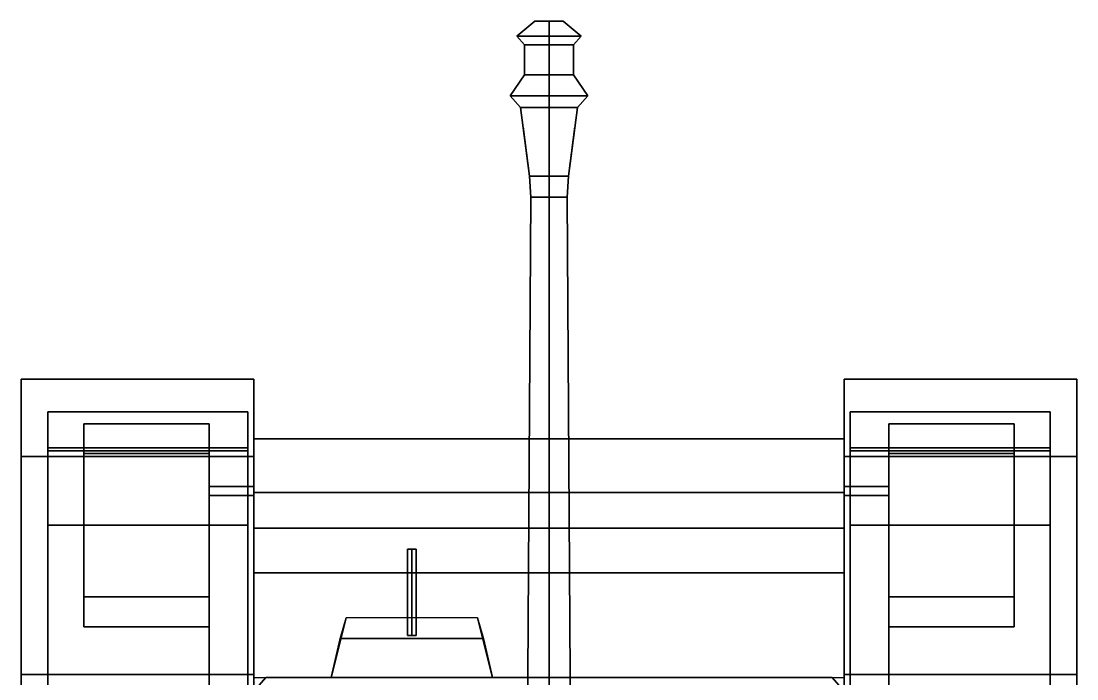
# Model space of a CAD drawing. Header units: millimetres. Extents: x -1.8 to 1.8, y -14.4 to 4.6.
# Drawn here: x -1.77 to 1.77, y 2.415 to 4.62 of the extents above; entities that cross this region are included whole.
import ezdxf

# ---------------------------------------------------------------- set-up
doc = ezdxf.new("R2010")
doc.units = ezdxf.units.MM
for name, color, linetype in [('gun', 1, 'Continuous'), ('mudguard', 4, 'Continuous'), ('tracks', 3, 'Continuous'), ('wheels', 2, 'Continuous')]:
    doc.layers.add(name, color=color, linetype=linetype)

msp = doc.modelspace()

# ---------------------------------------------------------------- linework, layer by layer
for points in [[(-0.99, 2.77, 0.44), (-0.99, 2.92, 1.27), (-0.99, 3.04, 1.24), (-0.99, 3.22, 0.93)], [(0.99, 3.22, 0.93), (0.99, 2.77, 0.44), (-0.99, 2.77, 0.44), (-0.99, 3.22, 0.93)], [(-0.99, 3.22, 0.93), (-0.99, 3.04, 1.24), (0.99, 3.04, 1.24), (0.99, 3.22, 0.93)], [(0.99, 3.04, 1.24), (0.99, 2.92, 1.27), (0.99, 2.77, 0.44), (0.99, 3.22, 0.93)], [(-0.99, 3.03, 0.86), (-0.99, 3.06, 0.75), (-1.14, 3.06, 0.75), (-1.14, 3.03, 0.86)], [(-1.14, 3.06, 0.75), (-1.14, 2.3, 0.59), (-1.14, 2.26, 0.74), (-1.14, 3.03, 0.86)], [(-0.99, 3.06, 0.75), (-0.99, 2.3, 0.59), (-1.14, 2.3, 0.59), (-1.14, 3.06, 0.75)], [(1.14, 3.03, 0.86), (1.14, 3.06, 0.75), (0.99, 3.06, 0.75), (0.99, 3.03, 0.86)], [(1.14, 3.06, 0.75), (1.14, 2.3, 0.59), (0.99, 2.3, 0.59), (0.99, 3.06, 0.75)], [(1.14, 2.26, 0.74), (1.14, 2.3, 0.59), (1.14, 3.06, 0.75), (1.14, 3.03, 0.86)], [(-1.14, 3.03, 0.86), (-1.14, 2.26, 0.74), (-0.99, 2.26, 0.74), (-0.99, 3.03, 0.86)], [(-0.99, 3.04, 1.24), (-0.99, 2.92, 1.27), (0.99, 2.92, 1.27), (0.99, 3.04, 1.24)], [(0.99, 3.03, 0.86), (0.99, 2.26, 0.74), (1.14, 2.26, 0.74), (1.14, 3.03, 0.86)], [(-0.99, -2.86, 0.44), (-0.99, -3.12, 1.27), (-0.99, 2.92, 1.27), (-0.99, 2.77, 0.44)], [(-0.99, 2.92, 1.27), (-0.99, -3.12, 1.27), (0.99, -3.12, 1.27), (0.99, 2.92, 1.27)], [(-0.99, 2.27, 1.27), (-0.99, 2.27, 1.34), (-0.99, 2.42, 1.34), (-0.99, 2.92, 1.27)], [(-0.99, 2.92, 1.27), (-0.99, 2.42, 1.34), (0.99, 2.42, 1.34), (0.99, 2.92, 1.27)], [(0.99, 2.92, 1.27), (0.99, -3.12, 1.27), (0.99, -2.86, 0.44), (0.99, 2.77, 0.44)], [(0.99, 2.42, 1.34), (0.99, 2.27, 1.34), (0.99, 2.27, 1.27), (0.99, 2.92, 1.27)], [(0.99, 2.77, 0.44), (0.99, -2.86, 0.44), (-0.99, -2.86, 0.44), (-0.99, 2.77, 0.44)], [(-0.73, 2.42, 1.34), (-0.73, 2.42, 1.71), (-0.7, 2.55, 1.67), (-0.68, 2.62, 1.31)], [(-0.68, 2.62, 1.31), (-0.7, 2.55, 1.67), (-0.22, 2.55, 1.67), (-0.24, 2.62, 1.31)], [(-0.22, 2.55, 1.67), (-0.19, 2.42, 1.71), (-0.19, 2.42, 1.34), (-0.24, 2.62, 1.31)], [(-0.7, 2.55, 1.67), (-0.73, 2.42, 1.71), (-0.19, 2.42, 1.71), (-0.22, 2.55, 1.67)], [(0.95, 2.42, 1.34), (1.49, 1.8, 1.05), (-1.49, 1.8, 1.05), (-0.95, 2.42, 1.34)], [(-1.49, 1.8, 1.71), (1.49, 1.8, 1.71), (0.95, 2.42, 1.71), (-0.95, 2.42, 1.71)], [(-0.95, 2.42, 1.34), (-1.49, 1.8, 1.05), (-1.49, 1.8, 1.71), (-0.95, 2.42, 1.71)], [(-0.95, 2.42, 1.34), (-0.95, 2.42, 1.71), (0.95, 2.42, 1.71), (0.95, 2.42, 1.34)], [(0.95, 2.42, 1.71), (1.49, 1.8, 1.71), (1.49, 1.8, 1.05), (0.95, 2.42, 1.34)]]:
    msp.add_3dface(points)
at = {"layer": 'gun'}
for points in [[(0, 4.57, 2.145), (-0.1083, 4.57, 2.2075), (-0.0476, 4.62, 2.2425), (0, 4.62, 2.215)], [(-0.1083, 4.57, 2.2075), (-0.1083, 4.57, 2.3325), (-0.0476, 4.62, 2.2975), (-0.0476, 4.62, 2.2425)], [(-0.1083, 4.57, 2.3325), (0, 4.57, 2.395), (0, 4.62, 2.325), (-0.0476, 4.62, 2.2975)], [(-0.1083, 4.57, 2.2075), (0, 4.57, 2.145), (0, 4.62, 2.215), (-0.0476, 4.62, 2.2425)], [(0, 4.57, 2.395), (-0.1083, 4.57, 2.3325), (-0.0476, 4.62, 2.2975), (0, 4.62, 2.325)], [(-0.1083, 4.57, 2.3325), (-0.1083, 4.57, 2.2075), (-0.0476, 4.62, 2.2425), (-0.0476, 4.62, 2.2975)], [(0.1083, 4.57, 2.2075), (0, 4.57, 2.145), (0, 4.62, 2.215), (0.0476, 4.62, 2.2425)], [(0, 4.57, 2.395), (0.1083, 4.57, 2.3325), (0.0476, 4.62, 2.2975), (0, 4.62, 2.325)], [(0, 4.57, 2.145), (0.1083, 4.57, 2.2075), (0.0476, 4.62, 2.2425), (0, 4.62, 2.215)], [(0.1083, 4.57, 2.3325), (0, 4.57, 2.395), (0, 4.62, 2.325), (0.0476, 4.62, 2.2975)], [(0.1083, 4.57, 2.3325), (0.1083, 4.57, 2.2075), (0.0476, 4.62, 2.2425), (0.0476, 4.62, 2.2975)], [(0.1083, 4.57, 2.2075), (0.1083, 4.57, 2.3325), (0.0476, 4.62, 2.2975), (0.0476, 4.62, 2.2425)], [(0, 4.54, 2.175), (-0.0823, 4.54, 2.2225), (-0.1083, 4.57, 2.2075), (0, 4.57, 2.145)], [(-0.0823, 4.54, 2.2225), (-0.0823, 4.54, 2.3175), (-0.1083, 4.57, 2.3325), (-0.1083, 4.57, 2.2075)], [(-0.0823, 4.54, 2.3175), (0, 4.54, 2.365), (0, 4.57, 2.395), (-0.1083, 4.57, 2.3325)], [(-0.0823, 4.54, 2.2225), (0, 4.54, 2.175), (0, 4.57, 2.145), (-0.1083, 4.57, 2.2075)], [(0, 4.54, 2.365), (-0.0823, 4.54, 2.3175), (-0.1083, 4.57, 2.3325), (0, 4.57, 2.395)], [(-0.0823, 4.54, 2.3175), (-0.0823, 4.54, 2.2225), (-0.1083, 4.57, 2.2075), (-0.1083, 4.57, 2.3325)], [(0.0823, 4.54, 2.2225), (0, 4.54, 2.175), (0, 4.57, 2.145), (0.1083, 4.57, 2.2075)], [(0, 4.54, 2.365), (0.0823, 4.54, 2.3175), (0.1083, 4.57, 2.3325), (0, 4.57, 2.395)], [(0, 4.54, 2.175), (0.0823, 4.54, 2.2225), (0.1083, 4.57, 2.2075), (0, 4.57, 2.145)], [(0.0823, 4.54, 2.3175), (0, 4.54, 2.365), (0, 4.57, 2.395), (0.1083, 4.57, 2.3325)], [(0.0823, 4.54, 2.3175), (0.0823, 4.54, 2.2225), (0.1083, 4.57, 2.2075), (0.1083, 4.57, 2.3325)], [(0.0823, 4.54, 2.2225), (0.0823, 4.54, 2.3175), (0.1083, 4.57, 2.3325), (0.1083, 4.57, 2.2075)], [(0, 4.54, 2.365), (-0.0823, 4.54, 2.3175), (-0.0823, 4.44, 2.3175), (0, 4.44, 2.365)], [(-0.0823, 4.54, 2.2225), (0, 4.54, 2.175), (0, 4.44, 2.175), (-0.0823, 4.44, 2.2225)], [(0, 4.54, 2.175), (-0.0823, 4.54, 2.2225), (-0.0823, 4.44, 2.2225), (0, 4.44, 2.175)], [(-0.0823, 4.54, 2.3175), (0, 4.54, 2.365), (0, 4.44, 2.365), (-0.0823, 4.44, 2.3175)], [(0.0823, 4.54, 2.3175), (0, 4.54, 2.365), (0, 4.44, 2.365), (0.0823, 4.44, 2.3175)], [(0, 4.54, 2.175), (0.0823, 4.54, 2.2225), (0.0823, 4.44, 2.2225), (0, 4.44, 2.175)], [(0.0823, 4.54, 2.2225), (0, 4.54, 2.175), (0, 4.44, 2.175), (0.0823, 4.44, 2.2225)], [(0, 4.54, 2.365), (0.0823, 4.54, 2.3175), (0.0823, 4.44, 2.3175), (0, 4.44, 2.365)], [(0, 4.37, 2.12), (-0.1299, 4.37, 2.195), (-0.0823, 4.44, 2.2225), (0, 4.44, 2.175)], [(-0.1299, 4.37, 2.195), (-0.1299, 4.37, 2.345), (-0.0823, 4.44, 2.3175), (-0.0823, 4.44, 2.2225)], [(-0.1299, 4.37, 2.345), (0, 4.37, 2.42), (0, 4.44, 2.365), (-0.0823, 4.44, 2.3175)], [(-0.1299, 4.37, 2.195), (0, 4.37, 2.12), (0, 4.44, 2.175), (-0.0823, 4.44, 2.2225)], [(0, 4.37, 2.42), (-0.1299, 4.37, 2.345), (-0.0823, 4.44, 2.3175), (0, 4.44, 2.365)], [(-0.1299, 4.37, 2.345), (-0.1299, 4.37, 2.195), (-0.0823, 4.44, 2.2225), (-0.0823, 4.44, 2.3175)], [(0.1299, 4.37, 2.195), (0, 4.37, 2.12), (0, 4.44, 2.175), (0.0823, 4.44, 2.2225)], [(0, 4.37, 2.42), (0.1299, 4.37, 2.345), (0.0823, 4.44, 2.3175), (0, 4.44, 2.365)], [(0, 4.37, 2.12), (0.1299, 4.37, 2.195), (0.0823, 4.44, 2.2225), (0, 4.44, 2.175)], [(0.1299, 4.37, 2.345), (0, 4.37, 2.42), (0, 4.44, 2.365), (0.0823, 4.44, 2.3175)], [(0.1299, 4.37, 2.345), (0.1299, 4.37, 2.195), (0.0823, 4.44, 2.2225), (0.0823, 4.44, 2.3175)], [(0.1299, 4.37, 2.195), (0.1299, 4.37, 2.345), (0.0823, 4.44, 2.3175), (0.0823, 4.44, 2.2225)], [(0, 4.33, 2.16), (-0.0953, 4.33, 2.215), (-0.1299, 4.37, 2.195), (0, 4.37, 2.12)], [(-0.0953, 4.33, 2.325), (0, 4.33, 2.38), (0, 4.37, 2.42), (-0.1299, 4.37, 2.345)], [(-0.0953, 4.33, 2.215), (0, 4.33, 2.16), (0, 4.37, 2.12), (-0.1299, 4.37, 2.195)], [(0, 4.33, 2.38), (-0.0953, 4.33, 2.325), (-0.1299, 4.37, 2.345), (0, 4.37, 2.42)], [(0.0953, 4.33, 2.215), (0, 4.33, 2.16), (0, 4.37, 2.12), (0.1299, 4.37, 2.195)], [(0, 4.33, 2.38), (0.0953, 4.33, 2.325), (0.1299, 4.37, 2.345), (0, 4.37, 2.42)], [(0, 4.33, 2.16), (0.0953, 4.33, 2.215), (0.1299, 4.37, 2.195), (0, 4.37, 2.12)], [(0.0953, 4.33, 2.325), (0, 4.33, 2.38), (0, 4.37, 2.42), (0.1299, 4.37, 2.345)], [(0, 4.33, 2.38), (-0.0953, 4.33, 2.325), (-0.065, 4.1, 2.3075), (0, 4.1, 2.345)], [(-0.0953, 4.33, 2.215), (0, 4.33, 2.16), (0, 4.1, 2.195), (-0.065, 4.1, 2.2325)], [(0, 4.33, 2.16), (-0.0953, 4.33, 2.215), (-0.065, 4.1, 2.2325), (0, 4.1, 2.195)], [(-0.0953, 4.33, 2.325), (0, 4.33, 2.38), (0, 4.1, 2.345), (-0.065, 4.1, 2.3075)], [(0.0953, 4.33, 2.325), (0, 4.33, 2.38), (0, 4.1, 2.345), (0.065, 4.1, 2.3075)], [(0, 4.33, 2.16), (0.0953, 4.33, 2.215), (0.065, 4.1, 2.2325), (0, 4.1, 2.195)], [(0.0953, 4.33, 2.215), (0, 4.33, 2.16), (0, 4.1, 2.195), (0.065, 4.1, 2.2325)], [(0, 4.33, 2.38), (0.0953, 4.33, 2.325), (0.065, 4.1, 2.3075), (0, 4.1, 2.345)], [(-0.0868, 4.2656, 2.3201), (-0.0868, 4.2656, 2.2199), (-0.065, 4.1, 2.2325), (-0.065, 4.1, 2.3075)], [(-0.0868, 4.2656, 2.2199), (-0.0868, 4.2656, 2.3201), (-0.065, 4.1, 2.3075), (-0.065, 4.1, 2.2325)], [(0.0867, 4.2652, 2.2199), (0.0867, 4.2652, 2.3201), (0.065, 4.1, 2.3075), (0.065, 4.1, 2.2325)], [(0.0867, 4.2652, 2.3201), (0.0867, 4.2652, 2.2199), (0.065, 4.1, 2.2325), (0.065, 4.1, 2.3075)], [(0, 4.03, 2.2), (-0.0606, 4.03, 2.235), (-0.065, 4.1, 2.2325), (0, 4.1, 2.195)], [(-0.0606, 4.03, 2.235), (-0.0606, 4.03, 2.305), (-0.065, 4.1, 2.3075), (-0.065, 4.1, 2.2325)], [(-0.0606, 4.03, 2.305), (0, 4.03, 2.34), (0, 4.1, 2.345), (-0.065, 4.1, 2.3075)], [(-0.065, 4.1, 2.3075), (0, 4.1, 2.345), (0.065, 4.1, 2.3075), (-0.065, 4.1, 2.2325)], [(-0.065, 4.1, 2.2325), (0.065, 4.1, 2.3075), (0.065, 4.1, 2.2325), (0, 4.1, 2.195)], [(0.0606, 4.03, 2.235), (0, 4.03, 2.2), (0, 4.1, 2.195), (0.065, 4.1, 2.2325)], [(0, 4.03, 2.34), (0.0606, 4.03, 2.305), (0.065, 4.1, 2.3075), (0, 4.1, 2.345)], [(0.0606, 4.03, 2.305), (0.0606, 4.03, 2.235), (0.065, 4.1, 2.2325), (0.065, 4.1, 2.3075)], [(0, 4.03, 2.34), (-0.0606, 4.03, 2.305), (-0.0823, 0.65, 2.3175), (0, 0.65, 2.365)], [(-0.0606, 4.03, 2.305), (-0.0606, 4.03, 2.235), (-0.0823, 0.65, 2.2225), (-0.0823, 0.65, 2.3175)], [(-0.0606, 4.03, 2.235), (0, 4.03, 2.2), (0, 0.65, 2.175), (-0.0823, 0.65, 2.2225)], [(0.0606, 4.03, 2.305), (0, 4.03, 2.34), (0, 0.65, 2.365), (0.0823, 0.65, 2.3175)], [(0, 4.03, 2.2), (0.0606, 4.03, 2.235), (0.0823, 0.65, 2.2225), (0, 0.65, 2.175)], [(0.0606, 4.03, 2.235), (0.0606, 4.03, 2.305), (0.0823, 0.65, 2.3175), (0.0823, 0.65, 2.2225)], [(-0.46, 2.85, 1.585), (-0.475, 2.85, 1.57), (-0.475, 2.56, 1.57), (-0.46, 2.56, 1.585)], [(-0.475, 2.85, 1.57), (-0.46, 2.85, 1.555), (-0.46, 2.56, 1.555), (-0.475, 2.56, 1.57)], [(-0.445, 2.85, 1.57), (-0.46, 2.85, 1.555), (-0.475, 2.85, 1.57), (-0.46, 2.85, 1.585)], [(-0.445, 2.85, 1.57), (-0.46, 2.85, 1.585), (-0.46, 2.56, 1.585), (-0.445, 2.56, 1.57)], [(-0.46, 2.85, 1.555), (-0.445, 2.85, 1.57), (-0.445, 2.56, 1.57), (-0.46, 2.56, 1.555)]]:
    msp.add_3dface(points, dxfattribs=at)
at = {"layer": 'mudguard'}
for points in [[(-0.99, 3.16, 1.35), (-0.99, 3.42, 1.11), (-1.77, 3.42, 1.11), (-1.77, 3.16, 1.35)], [(-1.77, 3.16, 1.35), (-1.77, 3.42, 1.11), (-0.99, 3.42, 1.11), (-0.99, 3.16, 1.35)], [(-0.99, 2.98, 1.35), (-0.99, 3.16, 1.35), (-0.99, 3.42, 1.11), (-0.99, 3.11, 1.11)], [(-0.99, 3.11, 1.11), (-0.99, 3.42, 1.11), (-0.99, 3.16, 1.35), (-0.99, 2.98, 1.35)], [(0.99, 3.16, 1.35), (0.99, 3.42, 1.11), (1.77, 3.42, 1.11), (1.77, 3.16, 1.35)], [(1.77, 3.16, 1.35), (1.77, 3.42, 1.11), (0.99, 3.42, 1.11), (0.99, 3.16, 1.35)], [(0.99, 3.11, 1.11), (0.99, 3.42, 1.11), (0.99, 3.16, 1.35), (0.99, 2.98, 1.35)], [(0.99, 2.98, 1.35), (0.99, 3.16, 1.35), (0.99, 3.42, 1.11), (0.99, 3.11, 1.11)], [(-0.99, 2.43, 1.35), (-0.99, 3.16, 1.35), (-1.77, 3.16, 1.35), (-1.77, 2.43, 1.35)], [(-1.77, 2.43, 1.35), (-1.77, 3.16, 1.35), (-0.99, 3.16, 1.35), (-0.99, 2.43, 1.35)], [(0.99, 2.43, 1.35), (0.99, 3.16, 1.35), (1.77, 3.16, 1.35), (1.77, 2.43, 1.35)], [(1.77, 2.43, 1.35), (1.77, 3.16, 1.35), (0.99, 3.16, 1.35), (0.99, 2.43, 1.35)], [(-0.99, 2.92, 1.27), (-0.99, 3.04, 1.24), (-0.99, 2.98, 1.35), (-0.99, 2.92, 1.35)], [(-0.99, 2.92, 1.35), (-0.99, 2.98, 1.35), (-0.99, 3.04, 1.24), (-0.99, 2.92, 1.27)], [(0.99, 2.92, 1.35), (0.99, 2.98, 1.35), (0.99, 3.04, 1.24), (0.99, 2.92, 1.27)], [(0.99, 2.92, 1.27), (0.99, 3.04, 1.24), (0.99, 2.98, 1.35), (0.99, 2.92, 1.35)], [(-0.99, 2.43, 1.35), (-0.99, 2.92, 1.35), (-0.99, 2.92, 1.27), (-0.99, 2.41, 1.34)], [(-0.99, 2.41, 1.34), (-0.99, 2.92, 1.27), (-0.99, 2.92, 1.35), (-0.99, 2.43, 1.35)], [(0.99, 2.41, 1.34), (0.99, 2.92, 1.27), (0.99, 2.92, 1.35), (0.99, 2.43, 1.35)], [(0.99, 2.43, 1.35), (0.99, 2.92, 1.35), (0.99, 2.92, 1.27), (0.99, 2.41, 1.34)], [(-0.99, 1.89, 1.1), (-0.99, 2.43, 1.35), (-1.77, 2.43, 1.35), (-1.77, 1.89, 1.1)], [(-1.77, 1.89, 1.1), (-1.77, 2.43, 1.35), (-0.99, 2.43, 1.35), (-0.99, 1.89, 1.1)], [(0.99, 1.89, 1.1), (0.99, 2.43, 1.35), (1.77, 2.43, 1.35), (1.77, 1.89, 1.1)], [(1.77, 1.89, 1.1), (1.77, 2.43, 1.35), (0.99, 2.43, 1.35), (0.99, 1.89, 1.1)]]:
    msp.add_3dface(points, dxfattribs=at)
at = {"layer": 'tracks'}
for points in [[(-1.68, 3.31, 0.8), (-1.68, 3.19, 1.07), (-1.01, 3.19, 1.07), (-1.01, 3.31, 0.8)], [(-1.01, 3.31, 0.8), (-1.01, 3.19, 1.07), (-1.68, 3.19, 1.07), (-1.68, 3.31, 0.8)], [(-1.68, 3.18, 0.53), (-1.68, 3.31, 0.8), (-1.01, 3.31, 0.8), (-1.01, 3.18, 0.53)], [(-1.01, 3.18, 0.53), (-1.01, 3.31, 0.8), (-1.68, 3.31, 0.8), (-1.68, 3.18, 0.53)], [(1.01, 3.18, 0.53), (1.01, 3.31, 0.8), (1.68, 3.31, 0.8), (1.68, 3.18, 0.53)], [(1.68, 3.18, 0.53), (1.68, 3.31, 0.8), (1.01, 3.31, 0.8), (1.01, 3.18, 0.53)], [(1.01, 3.31, 0.8), (1.01, 3.19, 1.07), (1.68, 3.19, 1.07), (1.68, 3.31, 0.8)], [(1.68, 3.31, 0.8), (1.68, 3.19, 1.07), (1.01, 3.19, 1.07), (1.01, 3.31, 0.8)], [(-1.68, 3.19, 1.07), (-1.68, 2.93, 1.17), (-1.01, 2.93, 1.17), (-1.01, 3.19, 1.07)], [(-1.01, 3.19, 1.07), (-1.01, 2.93, 1.17), (-1.68, 2.93, 1.17), (-1.68, 3.19, 1.07)], [(1.01, 3.19, 1.07), (1.01, 2.93, 1.17), (1.68, 2.93, 1.17), (1.68, 3.19, 1.07)], [(1.68, 3.19, 1.07), (1.68, 2.93, 1.17), (1.01, 2.93, 1.17), (1.01, 3.19, 1.07)], [(-1.68, 2.12), (-1.68, 3.18, 0.53), (-1.01, 3.18, 0.53), (-1.01, 2.12)], [(-1.01, 2.12), (-1.01, 3.18, 0.53), (-1.68, 3.18, 0.53), (-1.68, 2.12)], [(1.01, 2.12), (1.01, 3.18, 0.53), (1.68, 3.18, 0.53), (1.68, 2.12)], [(1.68, 2.12), (1.68, 3.18, 0.53), (1.01, 3.18, 0.53), (1.01, 2.12)], [(-1.68, 2.93, 1.17), (-1.68, 1.2, 0.85), (-1.01, 1.2, 0.85), (-1.01, 2.93, 1.17)], [(-1.01, 2.93, 1.17), (-1.01, 1.2, 0.85), (-1.68, 1.2, 0.85), (-1.68, 2.93, 1.17)], [(1.01, 2.93, 1.17), (1.01, 1.2, 0.85), (1.68, 1.2, 0.85), (1.68, 2.93, 1.17)], [(1.68, 2.93, 1.17), (1.68, 1.2, 0.85), (1.01, 1.2, 0.85), (1.01, 2.93, 1.17)]]:
    msp.add_3dface(points, dxfattribs=at)
at = {"layer": 'wheels'}
for points in [[(-1.14, 3.1704, 1.0404), (-1.14, 3.27, 0.8), (-1.56, 3.27, 0.8), (-1.56, 3.1704, 1.0404)], [(-1.14, 3.27, 0.8), (-1.14, 3.1704, 0.5596), (-1.56, 3.1704, 0.5596), (-1.56, 3.27, 0.8)], [(-1.56, 2.59, 0.8), (-1.56, 3.1704, 1.0404), (-1.56, 3.27, 0.8), (-1.56, 2.6896, 0.5596)], [(-1.56, 2.6896, 0.5596), (-1.56, 3.27, 0.8), (-1.56, 3.1704, 0.5596), (-1.56, 2.93, 0.46)], [(-1.14, 2.6896, 1.0404), (-1.14, 3.27, 0.8), (-1.14, 3.1704, 1.0404), (-1.14, 2.93, 1.14)], [(-1.14, 2.59, 0.8), (-1.14, 3.1704, 0.5596), (-1.14, 3.27, 0.8), (-1.14, 2.6896, 1.0404)], [(1.56, 3.1704, 1.0404), (1.56, 3.27, 0.8), (1.14, 3.27, 0.8), (1.14, 3.1704, 1.0404)], [(1.14, 2.59, 0.8), (1.14, 3.1704, 1.0404), (1.14, 3.27, 0.8), (1.14, 2.6896, 0.5596)], [(1.56, 3.27, 0.8), (1.56, 3.1704, 0.5596), (1.14, 3.1704, 0.5596), (1.14, 3.27, 0.8)], [(1.14, 2.6896, 0.5596), (1.14, 3.27, 0.8), (1.14, 3.1704, 0.5596), (1.14, 2.93, 0.46)], [(1.56, 2.6896, 1.0404), (1.56, 3.27, 0.8), (1.56, 3.1704, 1.0404), (1.56, 2.93, 1.14)], [(1.56, 2.59, 0.8), (1.56, 3.1704, 0.5596), (1.56, 3.27, 0.8), (1.56, 2.6896, 1.0404)], [(-1.14, 2.93, 1.14), (-1.14, 3.1704, 1.0404), (-1.56, 3.1704, 1.0404), (-1.56, 2.93, 1.14)], [(-1.14, 3.1704, 0.5596), (-1.14, 2.93, 0.46), (-1.56, 2.93, 0.46), (-1.56, 3.1704, 0.5596)], [(-1.56, 2.6896, 1.0404), (-1.56, 2.93, 1.14), (-1.56, 3.1704, 1.0404), (-1.56, 2.59, 0.8)], [(-1.14, 2.6896, 0.5596), (-1.14, 2.93, 0.46), (-1.14, 3.1704, 0.5596), (-1.14, 2.59, 0.8)], [(1.14, 2.6896, 1.0404), (1.14, 2.93, 1.14), (1.14, 3.1704, 1.0404), (1.14, 2.59, 0.8)], [(1.56, 3.1704, 0.5596), (1.56, 2.93, 0.46), (1.14, 2.93, 0.46), (1.14, 3.1704, 0.5596)], [(1.56, 2.93, 1.14), (1.56, 3.1704, 1.0404), (1.14, 3.1704, 1.0404), (1.14, 2.93, 1.14)], [(1.56, 2.6896, 0.5596), (1.56, 2.93, 0.46), (1.56, 3.1704, 0.5596), (1.56, 2.59, 0.8)], [(-1.14, 2.6896, 1.0404), (-1.14, 2.93, 1.14), (-1.56, 2.93, 1.14), (-1.56, 2.6896, 1.0404)], [(-1.14, 2.93, 0.46), (-1.14, 2.6896, 0.5596), (-1.56, 2.6896, 0.5596), (-1.56, 2.93, 0.46)], [(1.56, 2.93, 0.46), (1.56, 2.6896, 0.5596), (1.14, 2.6896, 0.5596), (1.14, 2.93, 0.46)], [(1.56, 2.6896, 1.0404), (1.56, 2.93, 1.14), (1.14, 2.93, 1.14), (1.14, 2.6896, 1.0404)], [(-1.14, 2.59, 0.8), (-1.14, 2.6896, 1.0404), (-1.56, 2.6896, 1.0404), (-1.56, 2.59, 0.8)], [(-1.14, 2.6896, 0.5596), (-1.14, 2.59, 0.8), (-1.56, 2.59, 0.8), (-1.56, 2.6896, 0.5596)], [(1.56, 2.59, 0.8), (1.56, 2.6896, 1.0404), (1.14, 2.6896, 1.0404), (1.14, 2.59, 0.8)], [(1.56, 2.6896, 0.5596), (1.56, 2.59, 0.8), (1.14, 2.59, 0.8), (1.14, 2.6896, 0.5596)]]:
    msp.add_3dface(points, dxfattribs=at)

doc.saveas('drawing.dxf')
